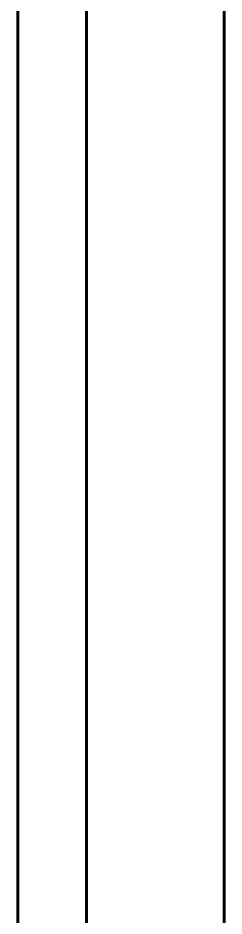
# Model space of a CAD drawing. Header units: millimetres. Extents: x -68 to 2520, y 0 to 297.
# Drawn here: x 2332.91 to 2341.91, y 160.12 to 199.24 of the extents above; entities that cross this region are included whole.
import ezdxf

# ---------------------------------------------------------------- set-up
doc = ezdxf.new("R2010")
doc.units = ezdxf.units.MM
doc.linetypes.add('K5LT_BASIC', pattern=[0])
doc.layers.add('Системный слой', color=7, linetype='Continuous')

msp = doc.modelspace()

# ---------------------------------------------------------------- linework, layer by layer
at = {"layer": 'Системный слой', "color": 5, "linetype": 'K5LT_BASIC', "lineweight": 60, "true_color": 0x0000ff}
for p, q in [((2332.90834, 89.39632), (2332.90834, 212.39632)), ((2332.90834, 89.39632), (2332.90834, 212.39632)), ((2335.90834, 89.39632), (2335.90834, 212.39632)), ((2341.90834, 146.81405), (2341.90834, 206.39632)), ((2341.90834, 146.81405), (2341.90834, 206.39632))]:
    msp.add_line(p, q, dxfattribs=at)

doc.saveas('drawing.dxf')
